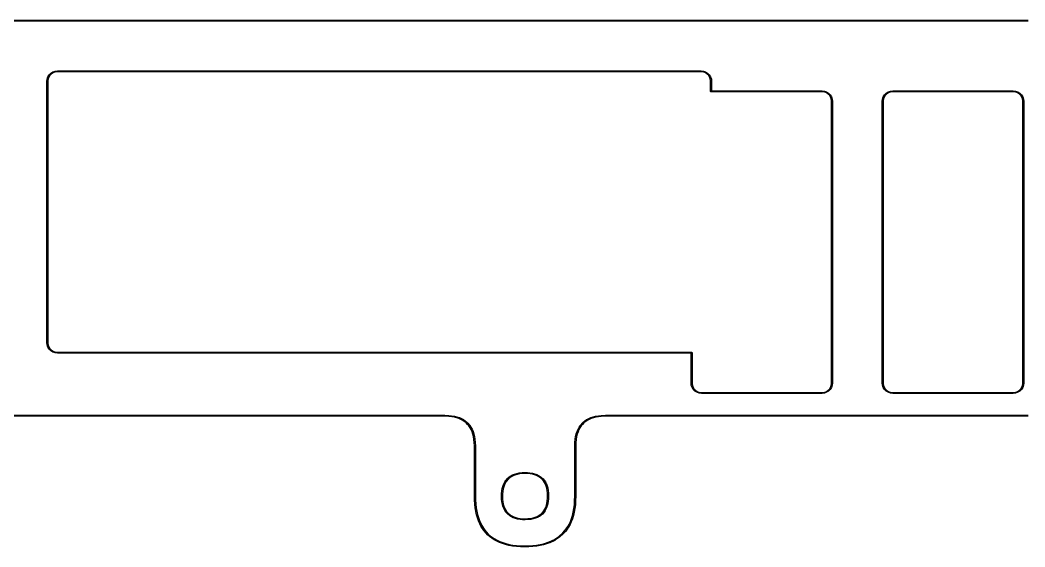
# Model space of a CAD drawing. Extents: x 16 to 363, y -178 to -8.
# Drawn here: x 144.1 to 194.1, y -178.1 to -151.9 of the extents above; entities that cross this region are included whole.
import ezdxf

# ---------------------------------------------------------------- set-up
doc = ezdxf.new("R2010")
doc.units = 0
doc.layers.add('BLACK', color=7, linetype='CONTINUOUS')

msp = doc.modelspace()

# ---------------------------------------------------------------- linework, layer by layer
at = {"layer": 'BLACK', "linetype": 'CONTINUOUS'}
for p, q in [((96.742845, -151.911499), (194.292526, -151.911499)), ((194.292525, -151.961499), (96.742846, -151.961499)), ((145.54738, -154.634152), (145.630508, -154.551016)), ((145.666185, -154.58138), (145.577749, -154.669827)), ((145.630508, -154.551016), (145.73005, -154.48846)), ((145.774499, -154.518834), (145.666185, -154.58138)), ((145.73005, -154.48846), (145.841016, -154.44962)), ((145.89531, -154.486452), (145.774499, -154.518834)), ((145.841016, -154.44962), (145.957842, -154.436445)), ((145.957573, -154.486445), (145.89531, -154.486452)), ((145.957845, -154.486499), (145.957573, -154.486445)), ((145.957842, -154.436445), (145.957842, -154.436499)), ((145.957842, -154.436499), (145.957843, -154.436499)), ((145.957843, -154.436499), (145.957845, -154.436499)), ((145.957845, -154.436499), (178.007845, -154.436499)), ((145.957848, -154.486499), (145.957845, -154.486499)), ((178.007843, -154.486499), (145.957848, -154.486499)), ((178.070379, -154.486503), (178.007843, -154.486499)), ((178.007845, -154.436499), (178.007846, -154.436499)), ((178.007846, -154.436499), (178.007847, -154.436499)), ((178.007847, -154.436499), (178.124671, -154.44967)), ((178.19119, -154.518879), (178.070379, -154.486503)), ((178.124671, -154.44967), (178.235636, -154.488502)), ((178.299507, -154.581415), (178.19119, -154.518879)), ((178.235636, -154.488502), (178.335181, -154.551048)), ((178.387952, -154.66985), (178.299507, -154.581415)), ((178.335181, -154.551048), (178.418315, -154.634173)), ((145.432845, -154.961499), (145.432846, -154.961494)), ((145.432845, -167.961499), (145.432845, -154.961499)), ((145.432846, -154.961494), (145.446008, -154.844671)), ((145.446008, -154.844671), (145.484835, -154.733701)), ((145.515215, -154.778147), (145.482845, -154.898961)), ((145.482845, -154.898961), (145.482845, -154.961499)), ((145.482845, -154.961499), (145.482845, -167.961499)), ((145.484835, -154.733701), (145.54738, -154.634152)), ((145.577749, -154.669827), (145.515215, -154.778147)), ((178.4505, -154.778161), (178.387952, -154.66985)), ((178.418315, -154.634173), (178.480873, -154.733711)), ((178.48289, -154.898967), (178.4505, -154.778161)), ((178.480873, -154.733711), (178.519717, -154.844672)), ((178.482845, -154.961499), (178.4829, -154.961217)), ((178.482845, -155.461499), (178.482845, -154.961499)), ((178.4829, -154.961217), (178.48289, -154.898967)), ((178.519717, -154.844672), (178.532901, -154.961494)), ((178.532845, -154.961494), (178.532844, -154.961495)), ((178.532844, -154.961495), (178.532845, -154.961499)), ((178.532901, -154.961494), (178.532845, -154.961494)), ((178.532845, -154.961499), (178.532845, -155.436499)), ((178.484748, -155.471066), (178.482845, -155.461499)), ((178.498278, -155.484596), (178.484748, -155.471066)), ((178.507845, -155.486499), (178.498278, -155.484596)), ((184.032843, -155.486499), (178.507845, -155.486499)), ((178.532845, -155.436499), (184.032845, -155.436499)), ((184.095379, -155.486503), (184.032843, -155.486499)), ((184.032845, -155.436499), (184.032846, -155.436499)), ((184.032846, -155.436499), (184.032847, -155.436499)), ((184.032847, -155.436499), (184.149671, -155.44967)), ((184.21619, -155.518879), (184.095379, -155.486503)), ((184.149671, -155.44967), (184.260636, -155.488502)), ((184.324507, -155.581415), (184.21619, -155.518879)), ((184.260636, -155.488502), (184.360181, -155.551048)), ((184.412952, -155.66985), (184.324507, -155.581415)), ((184.360181, -155.551048), (184.443315, -155.634173)), ((187.14738, -155.634152), (187.230508, -155.551016)), ((187.266185, -155.58138), (187.177749, -155.669827)), ((187.230508, -155.551016), (187.33005, -155.48846)), ((187.374499, -155.518834), (187.266185, -155.58138)), ((187.33005, -155.48846), (187.441016, -155.44962)), ((187.49531, -155.486452), (187.374499, -155.518834)), ((187.441016, -155.44962), (187.557842, -155.436445)), ((187.557573, -155.486445), (187.49531, -155.486452)), ((187.557845, -155.486499), (187.557573, -155.486445)), ((187.557842, -155.436445), (187.557842, -155.436499)), ((187.557842, -155.436499), (187.557843, -155.436499)), ((187.557843, -155.436499), (187.557845, -155.436499)), ((187.557845, -155.436499), (193.557845, -155.436499)), ((187.557848, -155.486499), (187.557845, -155.486499)), ((193.557843, -155.486499), (187.557848, -155.486499)), ((193.620379, -155.486503), (193.557843, -155.486499)), ((193.557845, -155.436499), (193.557846, -155.436499)), ((193.557846, -155.436499), (193.557847, -155.436499)), ((193.557847, -155.436499), (193.674671, -155.44967)), ((193.74119, -155.518879), (193.620379, -155.486503)), ((193.674671, -155.44967), (193.785636, -155.488502)), ((193.849507, -155.581415), (193.74119, -155.518879)), ((193.785636, -155.488502), (193.885181, -155.551048)), ((193.937952, -155.66985), (193.849507, -155.581415)), ((193.885181, -155.551048), (193.968315, -155.634173)), ((184.4755, -155.778161), (184.412952, -155.66985)), ((184.443315, -155.634173), (184.505873, -155.733711)), ((184.50789, -155.898967), (184.4755, -155.778161)), ((184.505873, -155.733711), (184.544717, -155.844672)), ((184.507845, -155.961499), (184.5079, -155.961217)), ((184.507845, -169.961499), (184.507845, -155.961499)), ((184.5079, -155.961217), (184.50789, -155.898967)), ((184.544717, -155.844672), (184.557901, -155.961494)), ((184.557845, -155.961494), (184.557844, -155.961495)), ((184.557844, -155.961495), (184.557845, -155.961499)), ((184.557901, -155.961494), (184.557845, -155.961494)), ((184.557845, -155.961499), (184.557845, -169.961499)), ((187.032845, -155.961499), (187.032846, -155.961494)), ((187.032845, -169.961499), (187.032845, -155.961499)), ((187.032846, -155.961494), (187.046008, -155.844671)), ((187.046008, -155.844671), (187.084835, -155.733701)), ((187.115215, -155.778147), (187.082845, -155.898961)), ((187.082845, -155.898961), (187.082845, -155.961499)), ((187.082845, -155.961499), (187.082845, -169.961499)), ((187.084835, -155.733701), (187.14738, -155.634152)), ((187.177749, -155.669827), (187.115215, -155.778147)), ((194.0005, -155.778161), (193.937952, -155.66985)), ((193.968315, -155.634173), (194.030873, -155.733711)), ((194.03289, -155.898967), (194.0005, -155.778161)), ((194.030873, -155.733711), (194.069717, -155.844672)), ((194.032845, -155.961499), (194.0329, -155.961217)), ((194.032845, -169.961499), (194.032845, -155.961499)), ((194.0329, -155.961217), (194.03289, -155.898967)), ((194.069717, -155.844672), (194.082901, -155.961494)), ((194.082845, -155.961494), (194.082844, -155.961495)), ((194.082844, -155.961495), (194.082845, -155.961499)), ((194.082901, -155.961494), (194.082845, -155.961494)), ((194.082845, -155.961499), (194.082845, -169.961499)), ((145.432975, -167.962153), (145.432845, -167.961499)), ((145.446043, -168.078319), (145.432975, -167.962153)), ((145.484855, -168.189289), (145.446043, -168.078319)), ((145.482845, -167.961499), (145.482844, -167.961502)), ((145.482844, -167.961502), (145.482845, -167.961504)), ((145.482845, -167.961504), (145.482901, -167.961504)), ((145.482901, -167.961504), (145.48289, -168.024037)), ((145.48289, -168.024037), (145.515241, -168.144847)), ((145.547392, -168.288838), (145.484855, -168.189289)), ((145.515241, -168.144847), (145.577763, -168.253164)), ((145.630516, -168.371971), (145.547392, -168.288838)), ((145.577763, -168.253164), (145.666193, -168.341605)), ((145.730058, -168.434519), (145.630516, -168.371971)), ((145.666193, -168.341605), (145.774503, -168.404139)), ((145.841024, -168.473344), (145.730058, -168.434519)), ((145.774503, -168.404139), (145.89531, -168.436503)), ((145.957842, -168.486498), (145.841024, -168.473344)), ((145.89531, -168.436503), (145.957843, -168.436499)), ((145.957845, -168.486499), (145.957842, -168.486498)), ((145.957843, -168.436499), (145.957845, -168.436499)), ((145.957845, -168.436499), (177.532845, -168.436499)), ((145.957847, -168.486499), (145.957845, -168.486499)), ((177.507845, -168.486499), (145.957847, -168.486499)), ((177.507845, -169.961499), (177.507845, -168.486499)), ((177.532845, -168.436499), (177.542412, -168.438402)), ((177.542412, -168.438402), (177.555942, -168.451932)), ((177.555942, -168.451932), (177.557845, -168.461499)), ((177.557845, -168.461499), (177.557845, -169.961499)), ((177.507975, -169.962153), (177.507845, -169.961499)), ((177.521043, -170.078319), (177.507975, -169.962153)), ((177.559855, -170.189289), (177.521043, -170.078319)), ((177.557845, -169.961499), (177.557844, -169.961502)), ((177.557844, -169.961502), (177.557845, -169.961504)), ((177.557845, -169.961504), (177.557901, -169.961504)), ((177.557901, -169.961504), (177.55789, -170.024037)), ((177.55789, -170.024037), (177.590241, -170.144847)), ((184.475473, -170.144833), (184.507844, -170.024031)), ((184.544682, -170.078318), (184.505852, -170.189279)), ((184.507844, -170.024031), (184.507845, -169.961499)), ((184.557845, -169.961499), (184.544682, -170.078318)), ((187.032975, -169.962153), (187.032845, -169.961499)), ((187.046043, -170.078319), (187.032975, -169.962153)), ((187.084855, -170.189289), (187.046043, -170.078319)), ((187.082845, -169.961499), (187.082844, -169.961502)), ((187.082844, -169.961502), (187.082845, -169.961504)), ((187.082845, -169.961504), (187.082901, -169.961504)), ((187.082901, -169.961504), (187.08289, -170.024037)), ((187.08289, -170.024037), (187.115241, -170.144847)), ((194.000473, -170.144833), (194.032844, -170.024031)), ((194.069682, -170.078318), (194.030852, -170.189279)), ((194.032844, -170.024031), (194.032845, -169.961499)), ((194.082845, -169.961499), (194.069682, -170.078318)), ((177.622392, -170.288838), (177.559855, -170.189289)), ((177.590241, -170.144847), (177.652763, -170.253164)), ((177.705516, -170.371971), (177.622392, -170.288838)), ((177.652763, -170.253164), (177.741193, -170.341605)), ((177.805058, -170.434519), (177.705516, -170.371971)), ((177.741193, -170.341605), (177.849503, -170.404139)), ((177.916024, -170.473344), (177.805058, -170.434519)), ((177.849503, -170.404139), (177.97031, -170.436503)), ((178.032842, -170.486498), (177.916024, -170.473344)), ((177.97031, -170.436503), (178.032843, -170.436499)), ((178.032845, -170.486499), (178.032842, -170.486498)), ((178.032843, -170.436499), (178.032845, -170.436499)), ((178.032845, -170.436499), (184.032845, -170.436499)), ((178.032847, -170.486499), (178.032845, -170.486499)), ((184.032842, -170.486499), (178.032847, -170.486499)), ((184.032845, -170.486499), (184.032842, -170.486499)), ((184.032845, -170.436499), (184.032846, -170.436499)), ((184.033474, -170.486373), (184.032845, -170.486499)), ((184.032846, -170.436499), (184.032848, -170.436499)), ((184.032848, -170.436499), (184.032848, -170.436445)), ((184.032848, -170.436445), (184.09538, -170.436451)), ((184.149663, -170.473295), (184.033474, -170.486373)), ((184.09538, -170.436451), (184.216186, -170.404093)), ((184.260628, -170.434477), (184.149663, -170.473295)), ((184.216186, -170.404093), (184.324499, -170.341569)), ((184.360172, -170.371939), (184.260628, -170.434477)), ((184.324499, -170.341569), (184.412937, -170.25314)), ((184.443303, -170.288817), (184.360172, -170.371939)), ((184.412937, -170.25314), (184.475473, -170.144833)), ((184.505852, -170.189279), (184.443303, -170.288817)), ((187.147392, -170.288838), (187.084855, -170.189289)), ((187.115241, -170.144847), (187.177763, -170.253164)), ((187.230516, -170.371971), (187.147392, -170.288838)), ((187.177763, -170.253164), (187.266193, -170.341605)), ((187.330058, -170.434519), (187.230516, -170.371971)), ((187.266193, -170.341605), (187.374503, -170.404139)), ((187.441024, -170.473344), (187.330058, -170.434519)), ((187.374503, -170.404139), (187.49531, -170.436503)), ((187.557842, -170.486498), (187.441024, -170.473344)), ((187.49531, -170.436503), (187.557843, -170.436499)), ((187.557845, -170.486499), (187.557842, -170.486498)), ((187.557843, -170.436499), (187.557845, -170.436499)), ((187.557845, -170.436499), (193.557845, -170.436499)), ((187.557847, -170.486499), (187.557845, -170.486499)), ((193.557842, -170.486499), (187.557847, -170.486499)), ((193.557845, -170.486499), (193.557842, -170.486499)), ((193.557845, -170.436499), (193.557846, -170.436499)), ((193.558474, -170.486373), (193.557845, -170.486499)), ((193.557846, -170.436499), (193.557848, -170.436499)), ((193.557848, -170.436499), (193.557848, -170.436445)), ((193.557848, -170.436445), (193.62038, -170.436451)), ((193.674663, -170.473295), (193.558474, -170.486373)), ((193.62038, -170.436451), (193.741186, -170.404093)), ((193.785628, -170.434477), (193.674663, -170.473295)), ((193.741186, -170.404093), (193.849499, -170.341569)), ((193.885172, -170.371939), (193.785628, -170.434477)), ((193.849499, -170.341569), (193.937937, -170.25314)), ((193.968303, -170.288817), (193.885172, -170.371939)), ((193.937937, -170.25314), (194.000473, -170.144833)), ((194.030852, -170.189279), (193.968303, -170.288817)), ((135.742845, -171.576499), (165.242845, -171.576499)), ((165.242385, -171.626499), (135.742845, -171.626499)), ((165.44634, -171.634017), (165.242385, -171.626499)), ((165.242845, -171.576499), (165.243304, -171.57659)), ((165.243304, -171.57659), (165.243766, -171.576516)), ((165.243766, -171.576516), (165.449482, -171.584099)), ((165.721639, -171.673011), (165.44634, -171.634017)), ((165.449482, -171.584099), (165.450757, -171.584401)), ((165.450757, -171.584401), (165.452067, -171.584329)), ((165.452067, -171.584329), (165.730462, -171.623762)), ((165.730462, -171.623762), (165.732199, -171.62437)), ((165.732199, -171.62437), (165.73403, -171.624537)), ((165.73403, -171.624537), (165.969263, -171.693936)), ((172.516428, -171.693936), (172.75166, -171.624537)), ((172.75166, -171.624537), (172.75349, -171.62437)), ((172.75349, -171.62437), (172.755228, -171.623762)), ((172.755228, -171.623762), (173.033623, -171.584329)), ((173.039349, -171.634017), (172.764052, -171.673011)), ((173.033623, -171.584329), (173.034932, -171.584401)), ((173.034932, -171.584401), (173.036208, -171.584099)), ((173.036208, -171.584099), (173.241924, -171.576516)), ((173.243305, -171.626499), (173.039349, -171.634017)), ((173.241924, -171.576516), (173.242385, -171.57659)), ((173.242385, -171.57659), (173.242845, -171.576499)), ((173.242845, -171.576499), (194.292526, -171.576499)), ((194.292526, -171.626499), (173.243305, -171.626499)), ((165.953103, -171.741298), (165.721639, -171.673011)), ((166.147842, -171.836286), (165.953103, -171.741298)), ((165.969263, -171.693936), (165.971119, -171.694909)), ((165.971119, -171.694909), (165.973148, -171.695444)), ((165.973148, -171.695444), (166.171833, -171.792358)), ((166.311929, -171.957916), (166.147842, -171.836286)), ((166.171833, -171.792358), (166.173671, -171.793756)), ((166.173671, -171.793756), (166.17576, -171.794743)), ((166.17576, -171.794743), (166.343162, -171.918829)), ((166.383169, -172.028781), (166.311929, -171.957916)), ((166.343162, -171.918829), (166.344388, -171.920181)), ((166.344388, -171.920181), (166.345905, -171.921189)), ((166.345905, -171.921189), (166.419296, -171.994192)), ((166.447873, -172.107062), (166.383169, -172.028781)), ((166.419296, -171.994192), (166.419982, -171.995213)), ((166.419982, -171.995213), (166.420935, -171.99599)), ((166.420935, -171.99599), (166.487181, -172.076136)), ((166.506913, -172.194463), (166.447873, -172.107062)), ((166.487181, -172.076136), (166.487761, -172.077213)), ((166.487761, -172.077213), (166.488627, -172.07807)), ((166.488627, -172.07807), (166.549008, -172.167455)), ((171.936683, -172.167455), (171.997063, -172.07807)), ((172.037821, -172.107056), (171.978776, -172.194463)), ((171.997063, -172.07807), (171.997929, -172.077212)), ((171.997929, -172.077212), (171.998509, -172.076137)), ((171.998509, -172.076137), (172.064755, -171.99599)), ((172.102524, -172.028776), (172.037821, -172.107056)), ((172.064755, -171.99599), (172.065708, -171.995213)), ((172.065708, -171.995213), (172.066394, -171.994193)), ((172.066394, -171.994193), (172.139785, -171.921189)), ((172.173764, -171.957913), (172.102524, -172.028776)), ((172.139785, -171.921189), (172.141303, -171.920179)), ((172.141303, -171.920179), (172.142529, -171.918829)), ((172.142529, -171.918829), (172.30993, -171.794743)), ((172.33785, -171.836285), (172.173764, -171.957913)), ((172.30993, -171.794743), (172.312016, -171.793757)), ((172.312016, -171.793757), (172.313857, -171.792357)), ((172.313857, -171.792357), (172.512542, -171.695444)), ((172.532581, -171.7413), (172.33785, -171.836285)), ((172.512542, -171.695444), (172.514572, -171.694909)), ((172.514572, -171.694909), (172.516428, -171.693936)), ((172.764052, -171.673011), (172.532581, -171.7413)), ((166.558704, -172.289291), (166.506913, -172.194463)), ((166.549008, -172.167455), (166.549469, -172.168554)), ((166.549469, -172.168554), (166.550232, -172.169466)), ((166.550232, -172.169466), (166.603134, -172.266328)), ((166.60488, -172.395841), (166.558704, -172.289291)), ((166.603134, -172.266328), (166.603477, -172.267423)), ((166.603477, -172.267423), (166.604132, -172.26837)), ((166.604132, -172.26837), (166.651184, -172.376944)), ((166.643188, -172.510481), (166.60488, -172.395841)), ((166.674989, -172.63989), (166.643188, -172.510481)), ((166.651184, -172.376944), (166.651414, -172.378012)), ((166.651414, -172.378012), (166.651957, -172.378962)), ((166.651957, -172.378962), (166.690936, -172.495608)), ((166.690936, -172.495608), (166.691065, -172.49663)), ((166.691065, -172.49663), (166.691503, -172.497566)), ((166.691503, -172.497566), (166.723773, -172.628884)), ((166.723773, -172.628884), (166.723815, -172.629844)), ((166.723815, -172.629844), (166.724156, -172.630744)), ((166.724156, -172.630744), (166.747506, -172.770983)), ((171.738184, -172.770983), (171.761535, -172.630744)), ((171.761535, -172.630744), (171.761874, -172.629846)), ((171.761874, -172.629846), (171.761917, -172.628884)), ((171.761917, -172.628884), (171.794187, -172.497566)), ((171.794187, -172.497566), (171.794624, -172.49663)), ((171.794624, -172.49663), (171.794754, -172.495609)), ((171.794754, -172.495609), (171.833733, -172.378962)), ((171.842501, -172.510481), (171.8107, -172.63989)), ((171.833733, -172.378962), (171.834273, -172.378014)), ((171.834273, -172.378014), (171.834505, -172.376944)), ((171.834505, -172.376944), (171.881558, -172.26837)), ((171.880811, -172.395838), (171.842501, -172.510481)), ((171.92698, -172.2893), (171.880811, -172.395838)), ((171.881558, -172.26837), (171.882212, -172.267423)), ((171.882212, -172.267423), (171.882556, -172.266328)), ((171.882556, -172.266328), (171.935458, -172.169466)), ((171.978776, -172.194463), (171.92698, -172.2893)), ((171.935458, -172.169466), (171.936222, -172.168552)), ((171.936222, -172.168552), (171.936683, -172.167455)), ((166.698039, -172.778323), (166.674989, -172.63989)), ((166.712879, -172.93484), (166.698039, -172.778323)), ((166.717845, -173.101871), (166.712879, -172.93484)), ((166.717845, -175.601499), (166.717845, -173.101871)), ((166.747506, -172.770983), (166.747477, -172.771876)), ((166.747477, -172.771876), (166.747733, -172.772729)), ((166.747733, -172.772729), (166.762733, -172.930935)), ((166.762733, -172.930935), (166.762649, -172.931749)), ((166.762649, -172.931749), (166.762834, -172.932551)), ((166.762834, -172.932551), (166.767834, -173.100756)), ((166.767834, -173.100756), (166.767771, -173.101128)), ((166.767771, -173.101128), (166.767845, -173.101499)), ((166.767845, -173.101499), (166.767845, -175.601242)), ((171.717845, -173.101499), (171.717918, -173.101128)), ((171.717845, -175.601234), (171.717845, -173.101499)), ((171.717856, -173.100756), (171.722856, -172.932551)), ((171.717918, -173.101128), (171.717856, -173.100756)), ((171.722856, -172.932551), (171.72304, -172.931749)), ((171.722957, -172.930934), (171.737957, -172.772729)), ((171.72304, -172.931749), (171.722957, -172.930934)), ((171.737957, -172.772729), (171.738212, -172.771876)), ((171.738212, -172.771876), (171.738184, -172.770983)), ((171.77281, -172.93484), (171.767845, -173.101871)), ((171.767845, -173.101871), (171.767845, -175.601499)), ((171.787648, -172.778339), (171.77281, -172.93484)), ((171.8107, -172.63989), (171.787648, -172.778339)), ((168.454186, -174.642147), (168.531837, -174.590246)), ((168.558505, -174.632561), (168.483117, -174.68295)), ((168.531837, -174.590246), (168.533093, -174.589725)), ((168.533093, -174.589725), (168.534152, -174.588873)), ((168.534152, -174.588873), (168.622526, -174.542694)), ((168.644538, -174.587605), (168.558505, -174.632561)), ((168.622526, -174.542694), (168.623769, -174.542329)), ((168.623769, -174.542329), (168.624859, -174.541623)), ((168.624859, -174.541623), (168.721105, -174.503315)), ((168.738477, -174.550216), (168.644538, -174.587605)), ((168.721105, -174.503315), (168.72231, -174.503092)), ((168.72231, -174.503092), (168.723396, -174.50253)), ((168.723396, -174.50253), (168.833595, -174.470618)), ((168.846414, -174.518959), (168.738477, -174.550216)), ((168.833595, -174.470618), (168.834724, -174.470521)), ((168.834724, -174.470521), (168.835778, -174.47009)), ((168.835778, -174.47009), (168.954759, -174.446958)), ((168.963276, -174.496238), (168.846414, -174.518959)), ((168.954759, -174.446958), (168.955805, -174.446962)), ((168.955805, -174.446962), (168.956802, -174.446648)), ((168.956802, -174.446648), (169.093461, -174.431648)), ((169.09799, -174.481451), (168.963276, -174.496238)), ((169.093461, -174.431648), (169.094411, -174.43173)), ((169.094411, -174.43173), (169.095336, -174.431514)), ((169.095336, -174.431514), (169.241993, -174.426514)), ((169.242902, -174.476511), (169.09799, -174.481451)), ((169.241993, -174.426514), (169.242775, -174.426641)), ((169.242775, -174.426641), (169.24356, -174.426509)), ((169.365281, -174.480013), (169.242902, -174.476511)), ((169.24356, -174.426509), (169.367986, -174.43007)), ((169.607955, -174.511905), (169.365281, -174.480013)), ((169.367986, -174.43007), (169.369242, -174.430357)), ((169.369242, -174.430357), (169.370528, -174.430273)), ((169.370528, -174.430273), (169.616534, -174.462603)), ((169.806865, -174.572793), (169.607955, -174.511905)), ((169.616534, -174.462603), (169.618515, -174.463274)), ((169.618515, -174.463274), (169.620594, -174.463485)), ((169.620594, -174.463485), (169.82382, -174.525693)), ((169.970166, -174.65996), (169.806865, -174.572793)), ((169.82382, -174.525693), (169.825954, -174.52684)), ((169.825954, -174.52684), (169.828274, -174.527543)), ((169.828274, -174.527543), (169.99608, -174.617115)), ((169.99608, -174.617115), (169.998157, -174.618817)), ((169.998157, -174.618817), (170.000497, -174.620121)), ((170.000497, -174.620121), (170.138403, -174.737328)), ((168.104831, -175.22375), (168.167039, -175.020524)), ((168.214139, -175.037478), (168.153251, -175.236388)), ((168.167039, -175.020524), (168.168186, -175.018389)), ((168.168186, -175.018389), (168.168889, -175.01607)), ((168.168889, -175.01607), (168.258461, -174.848264)), ((168.301306, -174.874177), (168.214139, -175.037478)), ((168.258461, -174.848264), (168.260163, -174.846186)), ((168.260163, -174.846186), (168.261467, -174.843847)), ((168.261467, -174.843847), (168.378674, -174.705941)), ((168.415416, -174.739915), (168.301306, -174.874177)), ((168.378674, -174.705941), (168.380316, -174.704639)), ((168.380316, -174.704639), (168.381627, -174.703002)), ((168.381627, -174.703002), (168.451982, -174.643803)), ((168.483117, -174.68295), (168.415416, -174.739915)), ((168.451982, -174.643803), (168.453201, -174.643131)), ((168.453201, -174.643131), (168.454186, -174.642147)), ((170.104428, -174.77407), (169.970166, -174.65996)), ((170.161394, -174.841771), (170.104428, -174.77407)), ((170.138403, -174.737328), (170.139704, -174.73897)), ((170.139704, -174.73897), (170.141342, -174.740281)), ((170.141342, -174.740281), (170.200542, -174.810636)), ((170.211782, -174.917159), (170.161394, -174.841771)), ((170.200542, -174.810636), (170.201213, -174.811855)), ((170.201213, -174.811855), (170.202198, -174.81284)), ((170.202198, -174.81284), (170.254099, -174.890492)), ((170.256738, -175.003192), (170.211782, -174.917159)), ((170.254099, -174.890492), (170.254619, -174.891748)), ((170.254619, -174.891748), (170.255471, -174.892806)), ((170.255471, -174.892806), (170.30165, -174.98118)), ((170.294127, -175.09713), (170.256738, -175.003192)), ((170.325384, -175.205068), (170.294127, -175.09713)), ((170.30165, -174.98118), (170.302014, -174.982423)), ((170.302014, -174.982423), (170.302721, -174.983513)), ((170.302721, -174.983513), (170.341029, -175.079758)), ((170.341029, -175.079758), (170.341251, -175.080963)), ((170.341251, -175.080963), (170.341814, -175.082049)), ((170.341814, -175.082049), (170.373727, -175.19225)), ((166.717894, -175.60175), (166.717845, -175.601499)), ((166.71785, -175.602003), (166.717894, -175.60175)), ((166.721758, -175.795786), (166.71785, -175.602003)), ((166.767845, -175.601242), (166.77173, -175.793921)), ((168.067855, -175.600784), (168.071416, -175.476358)), ((168.067987, -175.601568), (168.067855, -175.600784)), ((168.06786, -175.602351), (168.067987, -175.601568)), ((168.07286, -175.749008), (168.06786, -175.602351)), ((168.071416, -175.476358), (168.071703, -175.475101)), ((168.071619, -175.473816), (168.103949, -175.22781)), ((168.071703, -175.475101), (168.071619, -175.473816)), ((168.103949, -175.22781), (168.10462, -175.225828)), ((168.10462, -175.225828), (168.104831, -175.22375)), ((168.121359, -175.479062), (168.117857, -175.601441)), ((168.117857, -175.601441), (168.122797, -175.746353)), ((168.153251, -175.236388), (168.121359, -175.479062)), ((170.348105, -175.32193), (170.325384, -175.205068)), ((170.362892, -175.456643), (170.348105, -175.32193)), ((170.367832, -175.601556), (170.362892, -175.456643)), ((170.36433, -175.723935), (170.367832, -175.601556)), ((170.373727, -175.19225), (170.373823, -175.19338)), ((170.373823, -175.19338), (170.374254, -175.194432)), ((170.374254, -175.194432), (170.397386, -175.313413)), ((170.397386, -175.313413), (170.397381, -175.314459)), ((170.397381, -175.314459), (170.397696, -175.315456)), ((170.397696, -175.315456), (170.412696, -175.452114)), ((170.412696, -175.452114), (170.412613, -175.453064)), ((170.412613, -175.453064), (170.41283, -175.453989)), ((170.41283, -175.453989), (170.41783, -175.600647)), ((170.417835, -175.602214), (170.414274, -175.72664)), ((170.41783, -175.600647), (170.417702, -175.601429)), ((170.417702, -175.601429), (170.417835, -175.602214)), ((171.712866, -175.818905), (171.717845, -175.601234)), ((171.767838, -175.602071), (171.762838, -175.820678)), ((171.767845, -175.601499), (171.767788, -175.601785)), ((171.767788, -175.601785), (171.767838, -175.602071)), ((166.721944, -175.796632), (166.721758, -175.795786)), ((166.721851, -175.797495), (166.721944, -175.796632)), ((166.756186, -176.183875), (166.721851, -175.797495)), ((166.77173, -175.793921), (166.805873, -176.178136)), ((168.073076, -175.749933), (168.07286, -175.749008)), ((168.072994, -175.750884), (168.073076, -175.749933)), ((168.087994, -175.887542), (168.072994, -175.750884)), ((168.088308, -175.888538), (168.087994, -175.887542)), ((168.088304, -175.889585), (168.088308, -175.888538)), ((168.111437, -176.008566), (168.088304, -175.889585)), ((168.111866, -176.009616), (168.111437, -176.008566)), ((168.111964, -176.010749), (168.111866, -176.009616)), ((168.143876, -176.120948), (168.111964, -176.010749)), ((168.122797, -175.746353), (168.137582, -175.881054)), ((168.137582, -175.881054), (168.160305, -175.997929)), ((168.144438, -176.122033), (168.143876, -176.120948)), ((168.144661, -176.123239), (168.144438, -176.122033)), ((168.182969, -176.219486), (168.144661, -176.123239)), ((168.160305, -175.997929), (168.191563, -176.10587)), ((168.191563, -176.10587), (168.228951, -176.199805)), ((170.271551, -176.165517), (170.332438, -175.966606)), ((170.380859, -175.979248), (170.318651, -176.182473)), ((170.332438, -175.966606), (170.36433, -175.723935)), ((170.381069, -175.977169), (170.380859, -175.979248)), ((170.381741, -175.975188), (170.381069, -175.977169)), ((170.414071, -175.729183), (170.381741, -175.975188)), ((170.414274, -175.72664), (170.413986, -175.727896)), ((170.413986, -175.727896), (170.414071, -175.729183)), ((171.674417, -176.215114), (171.697955, -176.026274)), ((171.697955, -176.026274), (171.712866, -175.818905)), ((171.747653, -176.031805), (171.723948, -176.221985)), ((171.747781, -176.030506), (171.747605, -176.031145)), ((171.747605, -176.031145), (171.747653, -176.031805)), ((171.762781, -175.821899), (171.747781, -176.030506)), ((171.762838, -175.820678), (171.762703, -175.821281)), ((171.762703, -175.821281), (171.762781, -175.821899)), ((166.75656, -176.185151), (166.756186, -176.183875)), ((166.756557, -176.186482), (166.75656, -176.185151)), ((166.823104, -176.525198), (166.756557, -176.186482)), ((166.805873, -176.178136), (166.87188, -176.514104)), ((166.82367, -176.526574), (166.823104, -176.525198)), ((166.823843, -176.528058), (166.82367, -176.526574)), ((166.919636, -176.824867), (166.823843, -176.528058)), ((166.87188, -176.514104), (166.966715, -176.807951)), ((168.183676, -176.220576), (168.182969, -176.219486)), ((168.18404, -176.221818), (168.183676, -176.220576)), ((168.230219, -176.310192), (168.18404, -176.221818)), ((168.228951, -176.199805), (168.273907, -176.285838)), ((168.23107, -176.311249), (168.230219, -176.310192)), ((168.231591, -176.312506), (168.23107, -176.311249)), ((168.283493, -176.390158), (168.231591, -176.312506)), ((168.273907, -176.285838), (168.324294, -176.361224)), ((168.284477, -176.391142), (168.283493, -176.390158)), ((168.285149, -176.392362), (168.284477, -176.391142)), ((168.344348, -176.462717), (168.285149, -176.392362)), ((168.324294, -176.361224), (168.381261, -176.428927)), ((168.345985, -176.464027), (168.344348, -176.462717)), ((168.347287, -176.46567), (168.345985, -176.464027)), ((168.485193, -176.582876), (168.347287, -176.46567)), ((168.381261, -176.428927), (168.515525, -176.543036)), ((168.487532, -176.584179), (168.485193, -176.582876)), ((168.48961, -176.585882), (168.487532, -176.584179)), ((168.657415, -176.675455), (168.48961, -176.585882)), ((168.515525, -176.543036), (168.678824, -176.630204)), ((168.678824, -176.630204), (168.877737, -176.691092)), ((169.747223, -176.652778), (169.841151, -176.615392)), ((169.841151, -176.615392), (169.927184, -176.570436)), ((169.951538, -176.614125), (169.863164, -176.660304)), ((169.927184, -176.570436), (170.002572, -176.520048)), ((169.952595, -176.613273), (169.951538, -176.614125)), ((169.953852, -176.612753), (169.952595, -176.613273)), ((170.031504, -176.560852), (169.953852, -176.612753)), ((170.002572, -176.520048), (170.070273, -176.463082)), ((170.032488, -176.559867), (170.031504, -176.560852)), ((170.033708, -176.559196), (170.032488, -176.559867)), ((170.104063, -176.499996), (170.033708, -176.559196)), ((170.070273, -176.463082), (170.184383, -176.32882)), ((170.105373, -176.498358), (170.104063, -176.499996)), ((170.107016, -176.497057), (170.105373, -176.498358)), ((170.224223, -176.359151), (170.107016, -176.497057)), ((170.184383, -176.32882), (170.271551, -176.165517)), ((170.225527, -176.356808), (170.224223, -176.359151)), ((170.227229, -176.354733), (170.225527, -176.356808)), ((170.316801, -176.186928), (170.227229, -176.354733)), ((170.317503, -176.184606), (170.316801, -176.186928)), ((170.318651, -176.182473), (170.317503, -176.184606)), ((171.553912, -176.713693), (171.60202, -176.558472)), ((171.650013, -176.572521), (171.601426, -176.729284)), ((171.60202, -176.558472), (171.64182, -176.394725)), ((171.64182, -176.394725), (171.674417, -176.215114)), ((171.650094, -176.571737), (171.650013, -176.572521)), ((171.650426, -176.571025), (171.650094, -176.571737)), ((171.690578, -176.405828), (171.650426, -176.571025)), ((171.690609, -176.405081), (171.690578, -176.405828)), ((171.690883, -176.404388), (171.690609, -176.405081)), ((171.723738, -176.223358), (171.690883, -176.404388)), ((171.723948, -176.221985), (171.723726, -176.222653)), ((171.723726, -176.222653), (171.723738, -176.223358)), ((166.920436, -176.826302), (166.919636, -176.824867)), ((166.920837, -176.827897), (166.920436, -176.826302)), ((167.044078, -177.087892), (166.920837, -176.827897)), ((166.966715, -176.807951), (167.088504, -177.064885)), ((167.045134, -177.089314), (167.044078, -177.087892)), ((167.045805, -177.090958), (167.045134, -177.089314)), ((167.19597, -177.318411), (167.045805, -177.090958)), ((167.088504, -177.064885), (167.236674, -177.289315)), ((168.659739, -176.676158), (168.657415, -176.675455)), ((168.661871, -176.677305), (168.659739, -176.676158)), ((168.865096, -176.739513), (168.661871, -176.677305)), ((168.867174, -176.739723), (168.865096, -176.739513)), ((168.869156, -176.740395), (168.867174, -176.739723)), ((169.115161, -176.772725), (168.869156, -176.740395)), ((168.877737, -176.691092), (169.120408, -176.722984)), ((169.116447, -176.77264), (169.115161, -176.772725)), ((169.117704, -176.772928), (169.116447, -176.77264)), ((169.24213, -176.776489), (169.117704, -176.772928)), ((169.120408, -176.722984), (169.242787, -176.726486)), ((169.242914, -176.776356), (169.24213, -176.776489)), ((169.242787, -176.726486), (169.3877, -176.721546)), ((169.243697, -176.776484), (169.242914, -176.776356)), ((169.390355, -176.771484), (169.243697, -176.776484)), ((169.3877, -176.721546), (169.5224, -176.706761)), ((169.39128, -176.771267), (169.390355, -176.771484)), ((169.392231, -176.77135), (169.39128, -176.771267)), ((169.528888, -176.75635), (169.392231, -176.77135)), ((169.5224, -176.706761), (169.639275, -176.684038)), ((169.529884, -176.756035), (169.528888, -176.75635)), ((169.530931, -176.75604), (169.529884, -176.756035)), ((169.649912, -176.732907), (169.530931, -176.75604)), ((169.639275, -176.684038), (169.747223, -176.652778)), ((169.650962, -176.732477), (169.649912, -176.732907)), ((169.652095, -176.73238), (169.650962, -176.732477)), ((169.762295, -176.700468), (169.652095, -176.73238)), ((169.76338, -176.699905), (169.762295, -176.700468)), ((169.764586, -176.699683), (169.76338, -176.699905)), ((169.860832, -176.661375), (169.764586, -176.699683)), ((169.861922, -176.660667), (169.860832, -176.661375)), ((169.863164, -176.660304), (169.861922, -176.660667)), ((171.294759, -177.227388), (171.369808, -177.112103)), ((171.412211, -177.138615), (171.336162, -177.255437)), ((171.369808, -177.112103), (171.437552, -176.989411)), ((171.412552, -177.137762), (171.412211, -177.138615)), ((171.413145, -177.13706), (171.412552, -177.137762)), ((171.481754, -177.012799), (171.413145, -177.13706)), ((171.437552, -176.989411), (171.499595, -176.855494)), ((171.482025, -177.011945), (171.481754, -177.012799)), ((171.482552, -177.011224), (171.482025, -177.011945)), ((171.545322, -176.875738), (171.482552, -177.011224)), ((171.499595, -176.855494), (171.553912, -176.713693)), ((171.545524, -176.874901), (171.545322, -176.875738)), ((171.545984, -176.874172), (171.545524, -176.874901)), ((171.600893, -176.730825), (171.545984, -176.874172)), ((171.601032, -176.730009), (171.600893, -176.730825)), ((171.601426, -176.729284), (171.601032, -176.730009)), ((167.197278, -177.319734), (167.19597, -177.318411)), ((167.198229, -177.321337), (167.197278, -177.319734)), ((167.376139, -177.51953), (167.198229, -177.321337)), ((167.236674, -177.289315), (167.4124, -177.485075)), ((167.377279, -177.520383), (167.376139, -177.51953)), ((167.37814, -177.521521), (167.377279, -177.520383)), ((167.478455, -177.610626), (167.37814, -177.521521)), ((167.4124, -177.485075), (167.510959, -177.572621)), ((167.479272, -177.611105), (167.478455, -177.610626)), ((167.479902, -177.611818), (167.479272, -177.611105)), ((167.587391, -177.693747), (167.479902, -177.611818)), ((167.510959, -177.572621), (167.616962, -177.653418)), ((170.706231, -177.755839), (170.930661, -177.607669)), ((170.930661, -177.607669), (171.126422, -177.431943)), ((171.160876, -177.468205), (170.962683, -177.646115)), ((171.126422, -177.431943), (171.213967, -177.333385)), ((171.161729, -177.467065), (171.160876, -177.468205)), ((171.162867, -177.466204), (171.161729, -177.467065)), ((171.251972, -177.365891), (171.162867, -177.466204)), ((171.213967, -177.333385), (171.294759, -177.227388)), ((171.252452, -177.365071), (171.251972, -177.365891)), ((171.253164, -177.364443), (171.252452, -177.365071)), ((171.335093, -177.256953), (171.253164, -177.364443)), ((171.335505, -177.256109), (171.335093, -177.256953)), ((171.336162, -177.255437), (171.335505, -177.256109)), ((167.588234, -177.694159), (167.587391, -177.693747)), ((167.588907, -177.694816), (167.588234, -177.694159)), ((167.705729, -177.770865), (167.588907, -177.694816)), ((167.616962, -177.653418), (167.73224, -177.728462)), ((167.706581, -177.771206), (167.705729, -177.770865)), ((167.707284, -177.771799), (167.706581, -177.771206)), ((167.831545, -177.840408), (167.707284, -177.771799)), ((167.73224, -177.728462), (167.854932, -177.796206)), ((167.832398, -177.840679), (167.831545, -177.840408)), ((167.83312, -177.841206), (167.832398, -177.840679)), ((167.968606, -177.903976), (167.83312, -177.841206)), ((167.854932, -177.796206), (167.988849, -177.858249)), ((167.969442, -177.904178), (167.968606, -177.903976)), ((167.970172, -177.904638), (167.969442, -177.904178)), ((168.11352, -177.959547), (167.970172, -177.904638)), ((167.988849, -177.858249), (168.130651, -177.912566)), ((168.114335, -177.959686), (168.11352, -177.959547)), ((168.115061, -177.96008), (168.114335, -177.959686)), ((168.271823, -178.008666), (168.115061, -177.96008)), ((168.130651, -177.912566), (168.285871, -177.960674)), ((168.272603, -178.008747), (168.271823, -178.008666)), ((168.273319, -178.00908), (168.272603, -178.008747)), ((168.438516, -178.049232), (168.273319, -178.00908)), ((168.285871, -177.960674), (168.449618, -178.000474)), ((168.439262, -178.049263), (168.438516, -178.049232)), ((168.439956, -178.049537), (168.439262, -178.049263)), ((168.620986, -178.082392), (168.439956, -178.049537)), ((168.449618, -178.000474), (168.629229, -178.033071)), ((168.62169, -178.08238), (168.620986, -178.082392)), ((168.622359, -178.082602), (168.62169, -178.08238)), ((168.812539, -178.106307), (168.622359, -178.082602)), ((168.629229, -178.033071), (168.818069, -178.056609)), ((168.813198, -178.106259), (168.812539, -178.106307)), ((168.813838, -178.106435), (168.813198, -178.106259)), ((169.022445, -178.121435), (168.813838, -178.106435)), ((168.818069, -178.056609), (169.025438, -178.07152)), ((169.023062, -178.121357), (169.022445, -178.121435)), ((169.023666, -178.121492), (169.023062, -178.121357)), ((169.242273, -178.126492), (169.023666, -178.121492)), ((169.025438, -178.07152), (169.242865, -178.076493)), ((169.242809, -178.126397), (169.242273, -178.126492)), ((169.243349, -178.126494), (169.242809, -178.126397)), ((169.242865, -178.076493), (169.435267, -178.072613)), ((169.437132, -178.122586), (169.243349, -178.126494)), ((169.435267, -178.072613), (169.819483, -178.03847)), ((169.437978, -178.122399), (169.437132, -178.122586)), ((169.438841, -178.122493), (169.437978, -178.122399)), ((169.825222, -178.088158), (169.438841, -178.122493)), ((169.819483, -178.03847), (170.155451, -177.972463)), ((169.826498, -178.087783), (169.825222, -178.088158)), ((169.827829, -178.087787), (169.826498, -178.087783)), ((170.166545, -178.02124), (169.827829, -178.087787)), ((170.155451, -177.972463), (170.449298, -177.877628)), ((170.167921, -178.020673), (170.166545, -178.02124)), ((170.169405, -178.020501), (170.167921, -178.020673)), ((170.466214, -177.924708), (170.169405, -178.020501)), ((170.449298, -177.877628), (170.706231, -177.755839)), ((170.467649, -177.923907), (170.466214, -177.924708)), ((170.469244, -177.923507), (170.467649, -177.923907)), ((170.729238, -177.800266), (170.469244, -177.923507)), ((170.73066, -177.799209), (170.729238, -177.800266)), ((170.732304, -177.798539), (170.73066, -177.799209)), ((170.959757, -177.648374), (170.732304, -177.798539)), ((170.96108, -177.647065), (170.959757, -177.648374)), ((170.962683, -177.646115), (170.96108, -177.647065))]:
    msp.add_line(p, q, dxfattribs=at)

doc.saveas('drawing.dxf')
